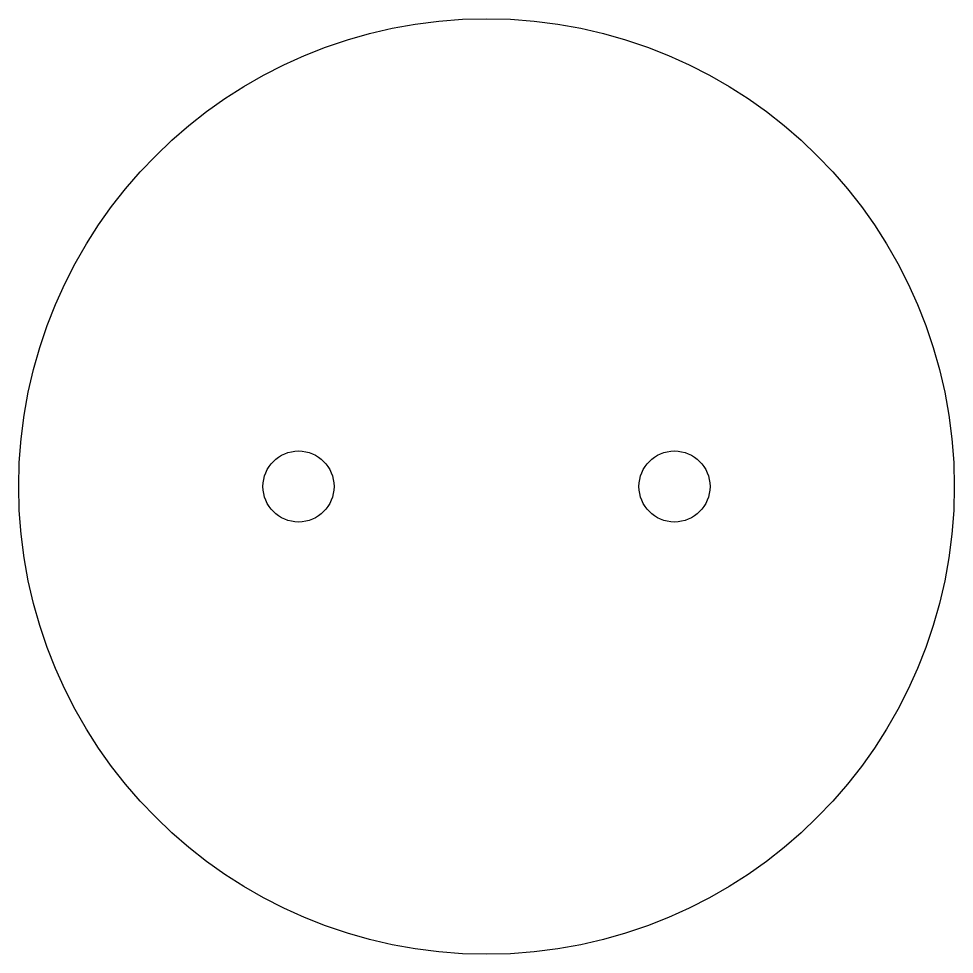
# Paper-space layout '_Top' of a CAD drawing. Header units: millimetres. Extents: x -21.4 to 21.4, y -21.4 to 21.4.
import ezdxf

# ---------------------------------------------------------------- set-up
doc = ezdxf.new("R2010")
doc.units = ezdxf.units.MM

psp = doc.layouts.new('_Top')

# ---------------------------------------------------------------- linework, layer by layer
at = {"color": 7, "linetype": 'Continuous'}
for centre, radius in [((0, 0), 21.4), ((-8.6, 0), 1.625), ((8.6, 0), 1.625)]:
    psp.add_circle(centre, radius, dxfattribs=at)

doc.saveas('drawing.dxf')
